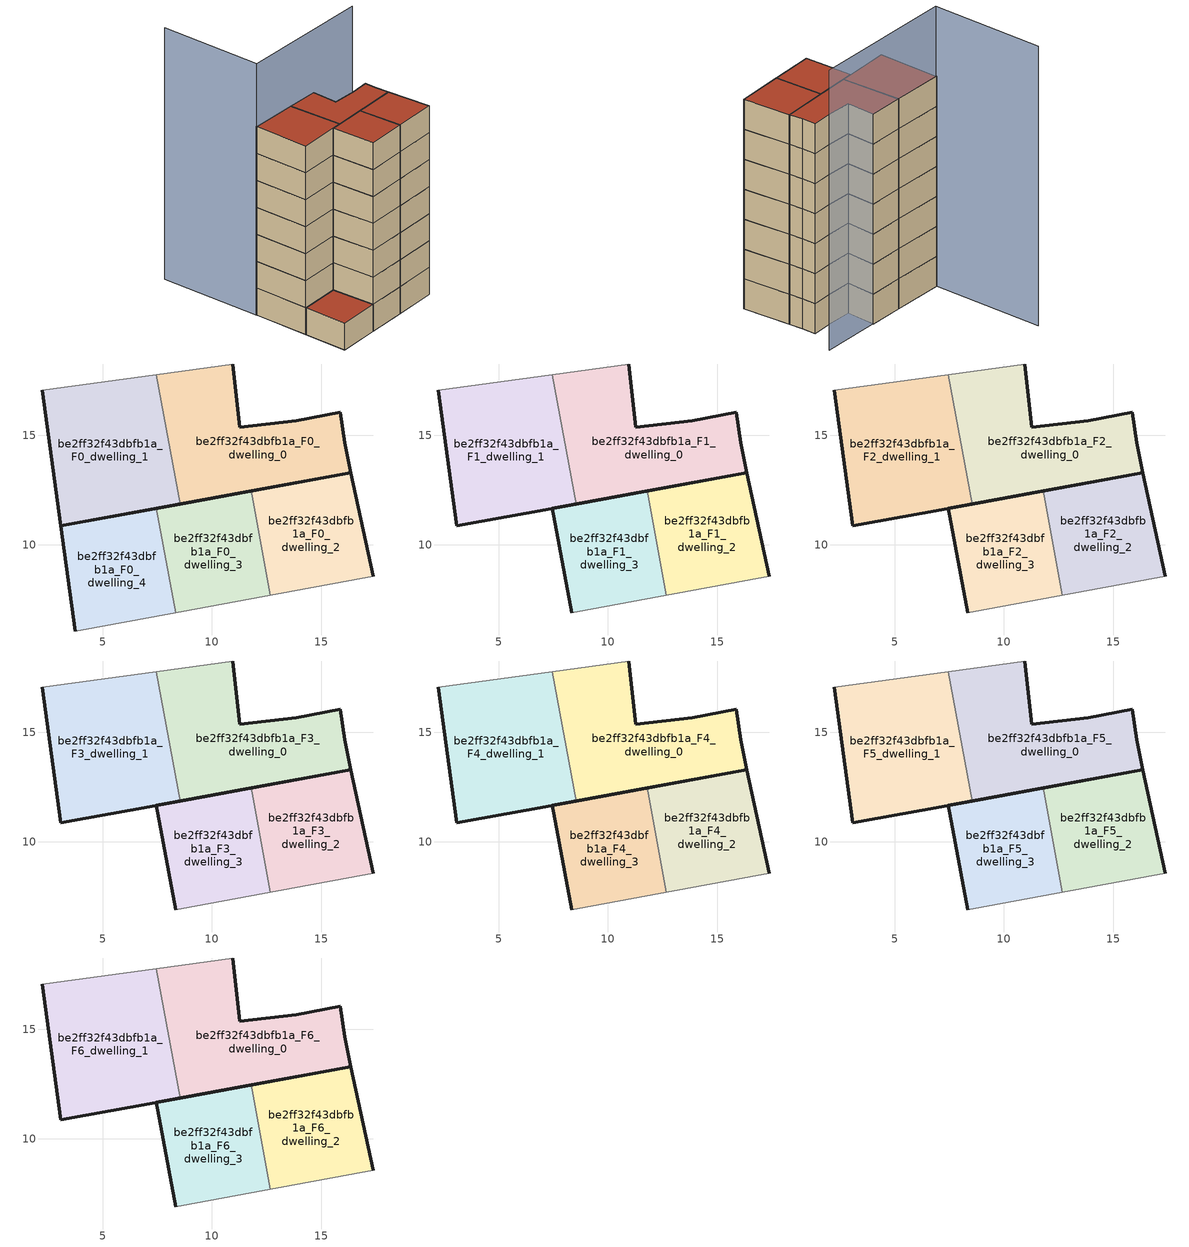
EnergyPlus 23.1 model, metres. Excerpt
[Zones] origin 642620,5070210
be2ff32f43dbfb1a_F0_dwelling_0
 floor ground (EU_floor_Construction): 16.36,13.3 16.07,14.66 15.87,16.06 13.86,15.66 11.26,15.36 10.96,18.27 7.46,17.78 8.54,11.86 z0
 wall outside (EU_wall_Construction): 10.96,18.27 11.26,15.36 13.86,15.66 15.87,16.06 16.07,14.66 16.36,13.3 8.54,11.86 z0:3
 wall to be2ff32f43dbfb1a_F0_dwelling_1 (EU_wall_Construction): 8.54,11.86 7.46,17.78 z0:3
 wall adiabatic (EU_wall_Construction): 7.46,17.78 10.96,18.27 z0:3
be2ff32f43dbfb1a_F0_dwelling_1
 floor ground (EU_floor_Construction): 8.54,11.86 7.46,17.78 2.26,17.07 3.1,10.87 z0
 wall outside (EU_wall_Construction): 8.54,11.86 3.1,10.87 2.26,17.07 z0:3
 wall adiabatic (EU_wall_Construction): 2.26,17.07 7.46,17.78 z0:3
be2ff32f43dbfb1a_F0_dwelling_2
 floor ground (EU_floor_Construction): 17.37,8.56 16.36,13.3 11.8,12.46 12.67,7.7 z0
 wall outside (EU_wall_Construction): 11.8,12.46 16.36,13.3 17.37,8.56 z0:3
 wall adiabatic (EU_wall_Construction): 17.37,8.56 12.67,7.7 z0:3
 wall to be2ff32f43dbfb1a_F0_dwelling_3 (EU_wall_Construction): 12.67,7.7 11.8,12.46 z0:3
be2ff32f43dbfb1a_F0_dwelling_3
 floor ground (EU_floor_Construction): 12.67,7.7 11.8,12.46 7.47,11.67 8.34,6.9 z0
 wall outside (EU_wall_Construction): 7.47,11.67 11.8,12.46 z0:3
 wall adiabatic (EU_wall_Construction): 12.67,7.7 8.34,6.9 z0:3
 wall to be2ff32f43dbfb1a_F0_dwelling_4 (EU_wall_Construction): 8.34,6.9 7.47,11.67 z0:3
be2ff32f43dbfb1a_F0_dwelling_4
 floor ground (EU_floor_Construction): 8.34,6.9 7.47,11.67 3.1,10.87 3.76,6.06 z0
 wall outside (EU_wall_Construction): 3.76,6.06 3.1,10.87 7.47,11.67 z0:3
 wall adiabatic (EU_wall_Construction): 8.34,6.9 3.76,6.06 z0:3
 roof outside (EU_roof_Construction): 7.47,11.67 8.34,6.9 3.76,6.06 3.1,10.87 z3
be2ff32f43dbfb1a_F1_dwelling_0
 floor to be2ff32f43dbfb1a_F0_dwelling_0 (EU_floor_Construction): 16.36,13.3 16.07,14.66 15.87,16.06 13.86,15.66 11.26,15.36 10.96,18.27 7.46,17.78 8.54,11.86 z3
 wall outside (EU_wall_Construction): 10.96,18.27 11.26,15.36 13.86,15.66 15.87,16.06 16.07,14.66 16.36,13.3 8.54,11.86 z3:6
 wall to be2ff32f43dbfb1a_F1_dwelling_1 (EU_wall_Construction): 8.54,11.86 7.46,17.78 z3:6
 wall adiabatic (EU_wall_Construction): 7.46,17.78 10.96,18.27 z3:6
be2ff32f43dbfb1a_F1_dwelling_1
 floor to be2ff32f43dbfb1a_F0_dwelling_1 (EU_floor_Construction): 8.54,11.86 7.46,17.78 2.26,17.07 3.1,10.87 z3
 wall outside (EU_wall_Construction): 8.54,11.86 3.1,10.87 2.26,17.07 z3:6
 wall adiabatic (EU_wall_Construction): 2.26,17.07 7.46,17.78 z3:6
be2ff32f43dbfb1a_F1_dwelling_2
 floor to be2ff32f43dbfb1a_F0_dwelling_2 (EU_floor_Construction): 17.37,8.56 16.36,13.3 11.8,12.46 12.67,7.7 z3
 wall outside (EU_wall_Construction): 11.8,12.46 16.36,13.3 17.37,8.56 z3:6
 wall adiabatic (EU_wall_Construction): 17.37,8.56 12.67,7.7 z3:6
 wall to be2ff32f43dbfb1a_F1_dwelling_3 (EU_wall_Construction): 12.67,7.7 11.8,12.46 z3:6
be2ff32f43dbfb1a_F1_dwelling_3
 floor to be2ff32f43dbfb1a_F0_dwelling_3 (EU_floor_Construction): 12.67,7.7 11.8,12.46 7.47,11.67 8.34,6.9 z3
 wall outside (EU_wall_Construction): 8.34,6.9 7.47,11.67 11.8,12.46 z3:6
 wall adiabatic (EU_wall_Construction): 12.67,7.7 8.34,6.9 z3:6
be2ff32f43dbfb1a_F2_dwelling_0
 floor to be2ff32f43dbfb1a_F1_dwelling_0 (EU_floor_Construction): 16.36,13.3 16.07,14.66 15.87,16.06 13.86,15.66 11.26,15.36 10.96,18.27 7.46,17.78 8.54,11.86 z6
 wall outside (EU_wall_Construction): 10.96,18.27 11.26,15.36 13.86,15.66 15.87,16.06 16.07,14.66 16.36,13.3 8.54,11.86 z6:9
 wall to be2ff32f43dbfb1a_F2_dwelling_1 (EU_wall_Construction): 8.54,11.86 7.46,17.78 z6:9
 wall adiabatic (EU_wall_Construction): 7.46,17.78 10.96,18.27 z6:9
be2ff32f43dbfb1a_F2_dwelling_1
 floor to be2ff32f43dbfb1a_F1_dwelling_1 (EU_floor_Construction): 8.54,11.86 7.46,17.78 2.26,17.07 3.1,10.87 z6
 wall outside (EU_wall_Construction): 8.54,11.86 3.1,10.87 2.26,17.07 z6:9
 wall adiabatic (EU_wall_Construction): 2.26,17.07 7.46,17.78 z6:9
be2ff32f43dbfb1a_F2_dwelling_2
 floor to be2ff32f43dbfb1a_F1_dwelling_2 (EU_floor_Construction): 17.37,8.56 16.36,13.3 11.8,12.46 12.67,7.7 z6
 wall outside (EU_wall_Construction): 11.8,12.46 16.36,13.3 17.37,8.56 z6:9
 wall adiabatic (EU_wall_Construction): 17.37,8.56 12.67,7.7 z6:9
 wall to be2ff32f43dbfb1a_F2_dwelling_3 (EU_wall_Construction): 12.67,7.7 11.8,12.46 z6:9
be2ff32f43dbfb1a_F2_dwelling_3
 floor to be2ff32f43dbfb1a_F1_dwelling_3 (EU_floor_Construction): 12.67,7.7 11.8,12.46 7.47,11.67 8.34,6.9 z6
 wall outside (EU_wall_Construction): 8.34,6.9 7.47,11.67 11.8,12.46 z6:9
 wall adiabatic (EU_wall_Construction): 12.67,7.7 8.34,6.9 z6:9
be2ff32f43dbfb1a_F3_dwelling_0
 floor to be2ff32f43dbfb1a_F2_dwelling_0 (EU_floor_Construction): 16.36,13.3 16.07,14.66 15.87,16.06 13.86,15.66 11.26,15.36 10.96,18.27 7.46,17.78 8.54,11.86 z9
 wall outside (EU_wall_Construction): 10.96,18.27 11.26,15.36 13.86,15.66 15.87,16.06 16.07,14.66 16.36,13.3 8.54,11.86 z9:12
 wall to be2ff32f43dbfb1a_F3_dwelling_1 (EU_wall_Construction): 8.54,11.86 7.46,17.78 z9:12
 wall adiabatic (EU_wall_Construction): 7.46,17.78 10.96,18.27 z9:12
be2ff32f43dbfb1a_F3_dwelling_1
 floor to be2ff32f43dbfb1a_F2_dwelling_1 (EU_floor_Construction): 8.54,11.86 7.46,17.78 2.26,17.07 3.1,10.87 z9
 wall outside (EU_wall_Construction): 8.54,11.86 3.1,10.87 2.26,17.07 z9:12
 wall adiabatic (EU_wall_Construction): 2.26,17.07 7.46,17.78 z9:12
be2ff32f43dbfb1a_F3_dwelling_2
 floor to be2ff32f43dbfb1a_F2_dwelling_2 (EU_floor_Construction): 17.37,8.56 16.36,13.3 11.8,12.46 12.67,7.7 z9
 wall outside (EU_wall_Construction): 11.8,12.46 16.36,13.3 17.37,8.56 z9:12
 wall adiabatic (EU_wall_Construction): 17.37,8.56 12.67,7.7 z9:12
 wall to be2ff32f43dbfb1a_F3_dwelling_3 (EU_wall_Construction): 12.67,7.7 11.8,12.46 z9:12
be2ff32f43dbfb1a_F3_dwelling_3
 floor to be2ff32f43dbfb1a_F2_dwelling_3 (EU_floor_Construction): 12.67,7.7 11.8,12.46 7.47,11.67 8.34,6.9 z9
 wall outside (EU_wall_Construction): 8.34,6.9 7.47,11.67 11.8,12.46 z9:12
 wall adiabatic (EU_wall_Construction): 12.67,7.7 8.34,6.9 z9:12
be2ff32f43dbfb1a_F4_dwelling_0
 floor to be2ff32f43dbfb1a_F3_dwelling_0 (EU_floor_Construction): 16.36,13.3 16.07,14.66 15.87,16.06 13.86,15.66 11.26,15.36 10.96,18.27 7.46,17.78 8.54,11.86 z12
 wall outside (EU_wall_Construction): 10.96,18.27 11.26,15.36 13.86,15.66 15.87,16.06 16.07,14.66 16.36,13.3 8.54,11.86 z12:15
 wall to be2ff32f43dbfb1a_F4_dwelling_1 (EU_wall_Construction): 8.54,11.86 7.46,17.78 z12:15
 wall adiabatic (EU_wall_Construction): 7.46,17.78 10.96,18.27 z12:15
be2ff32f43dbfb1a_F4_dwelling_1
 floor to be2ff32f43dbfb1a_F3_dwelling_1 (EU_floor_Construction): 8.54,11.86 7.46,17.78 2.26,17.07 3.1,10.87 z12
 wall outside (EU_wall_Construction): 8.54,11.86 3.1,10.87 2.26,17.07 z12:15
 wall adiabatic (EU_wall_Construction): 2.26,17.07 7.46,17.78 z12:15
be2ff32f43dbfb1a_F4_dwelling_2
 floor to be2ff32f43dbfb1a_F3_dwelling_2 (EU_floor_Construction): 17.37,8.56 16.36,13.3 11.8,12.46 12.67,7.7 z12
 wall outside (EU_wall_Construction): 11.8,12.46 16.36,13.3 17.37,8.56 z12:15
 wall adiabatic (EU_wall_Construction): 17.37,8.56 12.67,7.7 z12:15
 wall to be2ff32f43dbfb1a_F4_dwelling_3 (EU_wall_Construction): 12.67,7.7 11.8,12.46 z12:15
be2ff32f43dbfb1a_F4_dwelling_3
 floor to be2ff32f43dbfb1a_F3_dwelling_3 (EU_floor_Construction): 12.67,7.7 11.8,12.46 7.47,11.67 8.34,6.9 z12
 wall outside (EU_wall_Construction): 8.34,6.9 7.47,11.67 11.8,12.46 z12:15
 wall adiabatic (EU_wall_Construction): 12.67,7.7 8.34,6.9 z12:15
be2ff32f43dbfb1a_F5_dwelling_0
 floor to be2ff32f43dbfb1a_F4_dwelling_0 (EU_floor_Construction): 16.36,13.3 16.07,14.66 15.87,16.06 13.86,15.66 11.26,15.36 10.96,18.27 7.46,17.78 8.54,11.86 z15
 wall outside (EU_wall_Construction): 10.96,18.27 11.26,15.36 13.86,15.66 15.87,16.06 16.07,14.66 16.36,13.3 8.54,11.86 z15:18
 wall to be2ff32f43dbfb1a_F5_dwelling_1 (EU_wall_Construction): 8.54,11.86 7.46,17.78 z15:18
 wall adiabatic (EU_wall_Construction): 7.46,17.78 10.96,18.27 z15:18
be2ff32f43dbfb1a_F5_dwelling_1
 floor to be2ff32f43dbfb1a_F4_dwelling_1 (EU_floor_Construction): 8.54,11.86 7.46,17.78 2.26,17.07 3.1,10.87 z15
 wall outside (EU_wall_Construction): 8.54,11.86 3.1,10.87 2.26,17.07 z15:18
 wall adiabatic (EU_wall_Construction): 2.26,17.07 7.46,17.78 z15:18
be2ff32f43dbfb1a_F5_dwelling_2
 floor to be2ff32f43dbfb1a_F4_dwelling_2 (EU_floor_Construction): 17.37,8.56 16.36,13.3 11.8,12.46 12.67,7.7 z15
 wall outside (EU_wall_Construction): 11.8,12.46 16.36,13.3 17.37,8.56 z15:18
 wall adiabatic (EU_wall_Construction): 17.37,8.56 12.67,7.7 z15:18
 wall to be2ff32f43dbfb1a_F5_dwelling_3 (EU_wall_Construction): 12.67,7.7 11.8,12.46 z15:18
be2ff32f43dbfb1a_F5_dwelling_3
 floor to be2ff32f43dbfb1a_F4_dwelling_3 (EU_floor_Construction): 12.67,7.7 11.8,12.46 7.47,11.67 8.34,6.9 z15
 wall outside (EU_wall_Construction): 8.34,6.9 7.47,11.67 11.8,12.46 z15:18
 wall adiabatic (EU_wall_Construction): 12.67,7.7 8.34,6.9 z15:18
be2ff32f43dbfb1a_F6_dwelling_0
 floor to be2ff32f43dbfb1a_F5_dwelling_0 (EU_floor_Construction): 16.36,13.3 16.07,14.66 15.87,16.06 13.86,15.66 11.26,15.36 10.96,18.27 7.46,17.78 8.54,11.86 z18
 wall outside (EU_wall_Construction): 10.96,18.27 11.26,15.36 13.86,15.66 15.87,16.06 16.07,14.66 16.36,13.3 8.54,11.86 z18:21
 wall to be2ff32f43dbfb1a_F6_dwelling_1 (EU_wall_Construction): 8.54,11.86 7.46,17.78 z18:21
 wall adiabatic (EU_wall_Construction): 7.46,17.78 10.96,18.27 z18:21
 roof outside (EU_roof_Construction): 15.87,16.06 16.07,14.66 16.36,13.3 8.54,11.86 7.46,17.78 10.96,18.27 11.26,15.36 13.86,15.66 z21
be2ff32f43dbfb1a_F6_dwelling_1
 floor to be2ff32f43dbfb1a_F5_dwelling_1 (EU_floor_Construction): 8.54,11.86 7.46,17.78 2.26,17.07 3.1,10.87 z18
 wall outside (EU_wall_Construction): 8.54,11.86 3.1,10.87 2.26,17.07 z18:21
 wall adiabatic (EU_wall_Construction): 2.26,17.07 7.46,17.78 z18:21
 roof outside (EU_roof_Construction): 7.46,17.78 8.54,11.86 3.1,10.87 2.26,17.07 z21
be2ff32f43dbfb1a_F6_dwelling_2
 floor to be2ff32f43dbfb1a_F5_dwelling_2 (EU_floor_Construction): 17.37,8.56 16.36,13.3 11.8,12.46 12.67,7.7 z18
 wall outside (EU_wall_Construction): 11.8,12.46 16.36,13.3 17.37,8.56 z18:21
 wall adiabatic (EU_wall_Construction): 17.37,8.56 12.67,7.7 z18:21
 wall to be2ff32f43dbfb1a_F6_dwelling_3 (EU_wall_Construction): 12.67,7.7 11.8,12.46 z18:21
 roof outside (EU_roof_Construction): 16.36,13.3 17.37,8.56 12.67,7.7 11.8,12.46 z21
be2ff32f43dbfb1a_F6_dwelling_3
 floor to be2ff32f43dbfb1a_F5_dwelling_3 (EU_floor_Construction): 12.67,7.7 11.8,12.46 7.47,11.67 8.34,6.9 z18
 wall outside (EU_wall_Construction): 8.34,6.9 7.47,11.67 11.8,12.46 z18:21
 wall adiabatic (EU_wall_Construction): 12.67,7.7 8.34,6.9 z18:21
 roof outside (EU_roof_Construction): 11.8,12.46 12.67,7.7 8.34,6.9 7.47,11.67 z21
shading: 16.94,19.06 2.27,16.98 / 2.27,16.98 0.66,28.36 z0:28
[Building]
EU S2 Campaign: North Axis=0; Terrain=City; Solar Distribution=FullExterior
[Site:Location]
Lyon-Bron: Latitude=45.75; Longitude=5; Time Zone=1; Elevation=198
[SizingPeriod:WeatherFileDays]
AnnualSizingPeriod: Begin Month=1; Begin Day of Month=1; End Month=12; End Day of Month=31; Day of Week for Start Day=Monday; Use Weather File Daylight Saving Period=No; Use Weather File Rain and Snow Indicators=No
[MATERIAL]
EU_InternalMass_Material: Roughness=MediumRough; Thickness=0.1; Conductivity=1; Density=1800; Specific Heat=900; Thermal Absorptance=0.9; Solar Absorptance=0.7; Visible Absorptance=0.7
[MATERIAL:NOMASS] Roughness=MediumRough; Thermal Absorptance=0.9; Solar Absorptance=0.7; Visible Absorptance=0.7
Name | Thermal Resistance
EU_wall_NoMass | 0.776494
EU_roof_NoMass | 0.486893
EU_floor_NoMass | 0.421597
[CONSTRUCTION]
EU_wall_Construction: EU_wall_NoMass
EU_roof_Construction: EU_roof_NoMass
EU_floor_Construction: EU_floor_NoMass
EU_InternalMass_Construction: EU_InternalMass_Material
[ZONE] Type=1; Multiplier=1; Ceiling Height=autocalculate; Floor Area=autocalculate; Part of Total Floor Area=Yes
Name | Volume
be2ff32f43dbfb1a_F0_dwelling_0; be2ff32f43dbfb1a_F1_dwelling_0; be2ff32f43dbfb1a_F2_dwelling_0; be2ff32f43dbfb1a_F3_dwelling_0; be2ff32f43dbfb1a_F4_dwelling_0; be2ff32f43dbfb1a_F5_dwelling_0; be2ff32f43dbfb1a_F6_dwelling_0 | 99.2498
be2ff32f43dbfb1a_F0_dwelling_1; be2ff32f43dbfb1a_F1_dwelling_1; be2ff32f43dbfb1a_F2_dwelling_1; be2ff32f43dbfb1a_F3_dwelling_1; be2ff32f43dbfb1a_F4_dwelling_1; be2ff32f43dbfb1a_F5_dwelling_1; be2ff32f43dbfb1a_F6_dwelling_1 | 99.2234
be2ff32f43dbfb1a_F0_dwelling_2; be2ff32f43dbfb1a_F1_dwelling_2; be2ff32f43dbfb1a_F2_dwelling_2; be2ff32f43dbfb1a_F3_dwelling_2; be2ff32f43dbfb1a_F4_dwelling_2; be2ff32f43dbfb1a_F5_dwelling_2; be2ff32f43dbfb1a_F6_dwelling_2 | 68.3855
be2ff32f43dbfb1a_F0_dwelling_3; be2ff32f43dbfb1a_F1_dwelling_3; be2ff32f43dbfb1a_F2_dwelling_3; be2ff32f43dbfb1a_F3_dwelling_3; be2ff32f43dbfb1a_F4_dwelling_3; be2ff32f43dbfb1a_F5_dwelling_3; be2ff32f43dbfb1a_F6_dwelling_3 | 63.9448
be2ff32f43dbfb1a_F0_dwelling_4 | 66.167
[INTERNALMASS] Construction=EU_InternalMass_Construction
Name | Zone or ZoneList | Surface Area
be2ff32f43dbfb1a_F0_dwelling_0_EU_InternalMass | be2ff32f43dbfb1a_F0_dwelling_0 | 33.0829
be2ff32f43dbfb1a_F0_dwelling_1_EU_InternalMass | be2ff32f43dbfb1a_F0_dwelling_1 | 33.0744
be2ff32f43dbfb1a_F0_dwelling_2_EU_InternalMass | be2ff32f43dbfb1a_F0_dwelling_2 | 22.7948
be2ff32f43dbfb1a_F0_dwelling_3_EU_InternalMass | be2ff32f43dbfb1a_F0_dwelling_3 | 21.3149
be2ff32f43dbfb1a_F0_dwelling_4_EU_InternalMass | be2ff32f43dbfb1a_F0_dwelling_4 | 22.0551
be2ff32f43dbfb1a_F1_dwelling_0_EU_InternalMass | be2ff32f43dbfb1a_F1_dwelling_0 | 33.0829
be2ff32f43dbfb1a_F1_dwelling_1_EU_InternalMass | be2ff32f43dbfb1a_F1_dwelling_1 | 33.0744
be2ff32f43dbfb1a_F1_dwelling_2_EU_InternalMass | be2ff32f43dbfb1a_F1_dwelling_2 | 33.0818
be2ff32f43dbfb1a_F1_dwelling_3_EU_InternalMass | be2ff32f43dbfb1a_F1_dwelling_3 | 33.0841
be2ff32f43dbfb1a_F2_dwelling_0_EU_InternalMass | be2ff32f43dbfb1a_F2_dwelling_0 | 33.0829
be2ff32f43dbfb1a_F2_dwelling_1_EU_InternalMass | be2ff32f43dbfb1a_F2_dwelling_1 | 33.0744
be2ff32f43dbfb1a_F2_dwelling_2_EU_InternalMass | be2ff32f43dbfb1a_F2_dwelling_2 | 33.0818
be2ff32f43dbfb1a_F2_dwelling_3_EU_InternalMass | be2ff32f43dbfb1a_F2_dwelling_3 | 33.0841
be2ff32f43dbfb1a_F3_dwelling_0_EU_InternalMass | be2ff32f43dbfb1a_F3_dwelling_0 | 33.0829
be2ff32f43dbfb1a_F3_dwelling_1_EU_InternalMass | be2ff32f43dbfb1a_F3_dwelling_1 | 33.0744
be2ff32f43dbfb1a_F3_dwelling_2_EU_InternalMass | be2ff32f43dbfb1a_F3_dwelling_2 | 33.0818
be2ff32f43dbfb1a_F3_dwelling_3_EU_InternalMass | be2ff32f43dbfb1a_F3_dwelling_3 | 33.0841
be2ff32f43dbfb1a_F4_dwelling_0_EU_InternalMass | be2ff32f43dbfb1a_F4_dwelling_0 | 33.0829
be2ff32f43dbfb1a_F4_dwelling_1_EU_InternalMass | be2ff32f43dbfb1a_F4_dwelling_1 | 33.0744
be2ff32f43dbfb1a_F4_dwelling_2_EU_InternalMass | be2ff32f43dbfb1a_F4_dwelling_2 | 33.0818
be2ff32f43dbfb1a_F4_dwelling_3_EU_InternalMass | be2ff32f43dbfb1a_F4_dwelling_3 | 33.0841
be2ff32f43dbfb1a_F5_dwelling_0_EU_InternalMass | be2ff32f43dbfb1a_F5_dwelling_0 | 33.0829
be2ff32f43dbfb1a_F5_dwelling_1_EU_InternalMass | be2ff32f43dbfb1a_F5_dwelling_1 | 33.0744
be2ff32f43dbfb1a_F5_dwelling_2_EU_InternalMass | be2ff32f43dbfb1a_F5_dwelling_2 | 33.0818
be2ff32f43dbfb1a_F5_dwelling_3_EU_InternalMass | be2ff32f43dbfb1a_F5_dwelling_3 | 33.0841
be2ff32f43dbfb1a_F6_dwelling_0_EU_InternalMass | be2ff32f43dbfb1a_F6_dwelling_0 | 33.0829
be2ff32f43dbfb1a_F6_dwelling_1_EU_InternalMass | be2ff32f43dbfb1a_F6_dwelling_1 | 33.0744
be2ff32f43dbfb1a_F6_dwelling_2_EU_InternalMass | be2ff32f43dbfb1a_F6_dwelling_2 | 33.0818
be2ff32f43dbfb1a_F6_dwelling_3_EU_InternalMass | be2ff32f43dbfb1a_F6_dwelling_3 | 33.0841
[OTHEREQUIPMENT] Fuel Type=Electricity; Design Level Calculation Method=Watts/Area; Power per Zone Floor Area=1; Fraction Latent=0; Fraction Radiant=0; Fraction Lost=0; Carbon Dioxide Generation Rate=0; EndUse Subcategory=EU_Step8_InternalGains
Name | Zone or ZoneList or Space or SpaceList | Schedule
EU_Step8_InternalGain_be2ff32f43dbfb1a_F0_dwelling_0_f000 | be2ff32f43dbfb1a_F0_dwelling_0 | EU_Step8_GainSchedule_be2ff32f43dbfb1a_F0_dwelling_0_f000
EU_Step8_InternalGain_be2ff32f43dbfb1a_F0_dwelling_1_f000 | be2ff32f43dbfb1a_F0_dwelling_1 | EU_Step8_GainSchedule_be2ff32f43dbfb1a_F0_dwelling_1_f000
EU_Step8_InternalGain_be2ff32f43dbfb1a_F0_dwelling_2_f000 | be2ff32f43dbfb1a_F0_dwelling_2 | EU_Step8_GainSchedule_be2ff32f43dbfb1a_F0_dwelling_2_f000
EU_Step8_InternalGain_be2ff32f43dbfb1a_F0_dwelling_3_f000 | be2ff32f43dbfb1a_F0_dwelling_3 | EU_Step8_GainSchedule_be2ff32f43dbfb1a_F0_dwelling_3_f000
EU_Step8_InternalGain_be2ff32f43dbfb1a_F0_dwelling_4_f000 | be2ff32f43dbfb1a_F0_dwelling_4 | EU_Step8_GainSchedule_be2ff32f43dbfb1a_F0_dwelling_4_f000
EU_Step8_InternalGain_be2ff32f43dbfb1a_F1_dwelling_0_f000 | be2ff32f43dbfb1a_F1_dwelling_0 | EU_Step8_GainSchedule_be2ff32f43dbfb1a_F1_dwelling_0_f000
EU_Step8_InternalGain_be2ff32f43dbfb1a_F1_dwelling_1_f000 | be2ff32f43dbfb1a_F1_dwelling_1 | EU_Step8_GainSchedule_be2ff32f43dbfb1a_F1_dwelling_1_f000
EU_Step8_InternalGain_be2ff32f43dbfb1a_F1_dwelling_2_f000 | be2ff32f43dbfb1a_F1_dwelling_2 | EU_Step8_GainSchedule_be2ff32f43dbfb1a_F1_dwelling_2_f000
EU_Step8_InternalGain_be2ff32f43dbfb1a_F1_dwelling_3_f000 | be2ff32f43dbfb1a_F1_dwelling_3 | EU_Step8_GainSchedule_be2ff32f43dbfb1a_F1_dwelling_3_f000
EU_Step8_InternalGain_be2ff32f43dbfb1a_F2_dwelling_0_f000 | be2ff32f43dbfb1a_F2_dwelling_0 | EU_Step8_GainSchedule_be2ff32f43dbfb1a_F2_dwelling_0_f000
EU_Step8_InternalGain_be2ff32f43dbfb1a_F2_dwelling_1_f000 | be2ff32f43dbfb1a_F2_dwelling_1 | EU_Step8_GainSchedule_be2ff32f43dbfb1a_F2_dwelling_1_f000
EU_Step8_InternalGain_be2ff32f43dbfb1a_F2_dwelling_2_f000 | be2ff32f43dbfb1a_F2_dwelling_2 | EU_Step8_GainSchedule_be2ff32f43dbfb1a_F2_dwelling_2_f000
EU_Step8_InternalGain_be2ff32f43dbfb1a_F2_dwelling_3_f000 | be2ff32f43dbfb1a_F2_dwelling_3 | EU_Step8_GainSchedule_be2ff32f43dbfb1a_F2_dwelling_3_f000
EU_Step8_InternalGain_be2ff32f43dbfb1a_F3_dwelling_0_f000 | be2ff32f43dbfb1a_F3_dwelling_0 | EU_Step8_GainSchedule_be2ff32f43dbfb1a_F3_dwelling_0_f000
EU_Step8_InternalGain_be2ff32f43dbfb1a_F3_dwelling_1_f000 | be2ff32f43dbfb1a_F3_dwelling_1 | EU_Step8_GainSchedule_be2ff32f43dbfb1a_F3_dwelling_1_f000
EU_Step8_InternalGain_be2ff32f43dbfb1a_F3_dwelling_2_f000 | be2ff32f43dbfb1a_F3_dwelling_2 | EU_Step8_GainSchedule_be2ff32f43dbfb1a_F3_dwelling_2_f000
EU_Step8_InternalGain_be2ff32f43dbfb1a_F3_dwelling_3_f000 | be2ff32f43dbfb1a_F3_dwelling_3 | EU_Step8_GainSchedule_be2ff32f43dbfb1a_F3_dwelling_3_f000
EU_Step8_InternalGain_be2ff32f43dbfb1a_F4_dwelling_0_f000 | be2ff32f43dbfb1a_F4_dwelling_0 | EU_Step8_GainSchedule_be2ff32f43dbfb1a_F4_dwelling_0_f000
EU_Step8_InternalGain_be2ff32f43dbfb1a_F4_dwelling_1_f000 | be2ff32f43dbfb1a_F4_dwelling_1 | EU_Step8_GainSchedule_be2ff32f43dbfb1a_F4_dwelling_1_f000
EU_Step8_InternalGain_be2ff32f43dbfb1a_F4_dwelling_2_f000 | be2ff32f43dbfb1a_F4_dwelling_2 | EU_Step8_GainSchedule_be2ff32f43dbfb1a_F4_dwelling_2_f000
EU_Step8_InternalGain_be2ff32f43dbfb1a_F4_dwelling_3_f000 | be2ff32f43dbfb1a_F4_dwelling_3 | EU_Step8_GainSchedule_be2ff32f43dbfb1a_F4_dwelling_3_f000
EU_Step8_InternalGain_be2ff32f43dbfb1a_F5_dwelling_0_f000 | be2ff32f43dbfb1a_F5_dwelling_0 | EU_Step8_GainSchedule_be2ff32f43dbfb1a_F5_dwelling_0_f000
EU_Step8_InternalGain_be2ff32f43dbfb1a_F5_dwelling_1_f000 | be2ff32f43dbfb1a_F5_dwelling_1 | EU_Step8_GainSchedule_be2ff32f43dbfb1a_F5_dwelling_1_f000
EU_Step8_InternalGain_be2ff32f43dbfb1a_F5_dwelling_2_f000 | be2ff32f43dbfb1a_F5_dwelling_2 | EU_Step8_GainSchedule_be2ff32f43dbfb1a_F5_dwelling_2_f000
EU_Step8_InternalGain_be2ff32f43dbfb1a_F5_dwelling_3_f000 | be2ff32f43dbfb1a_F5_dwelling_3 | EU_Step8_GainSchedule_be2ff32f43dbfb1a_F5_dwelling_3_f000
EU_Step8_InternalGain_be2ff32f43dbfb1a_F6_dwelling_0_f000 | be2ff32f43dbfb1a_F6_dwelling_0 | EU_Step8_GainSchedule_be2ff32f43dbfb1a_F6_dwelling_0_f000
EU_Step8_InternalGain_be2ff32f43dbfb1a_F6_dwelling_1_f000 | be2ff32f43dbfb1a_F6_dwelling_1 | EU_Step8_GainSchedule_be2ff32f43dbfb1a_F6_dwelling_1_f000
EU_Step8_InternalGain_be2ff32f43dbfb1a_F6_dwelling_2_f000 | be2ff32f43dbfb1a_F6_dwelling_2 | EU_Step8_GainSchedule_be2ff32f43dbfb1a_F6_dwelling_2_f000
EU_Step8_InternalGain_be2ff32f43dbfb1a_F6_dwelling_3_f000 | be2ff32f43dbfb1a_F6_dwelling_3 | EU_Step8_GainSchedule_be2ff32f43dbfb1a_F6_dwelling_3_f000
[ZONEVENTILATION:DESIGNFLOWRATE] Schedule=EU_AlwaysOn; Design Flow Rate Calculation Method=AirChanges/Hour; Air Changes per Hour=0.693814; Ventilation Type=Natural; Fan Pressure Rise=0; Fan Total Efficiency=1; Constant Term Coefficient=1; Temperature Term Coefficient=0; Velocity Term Coefficient=0; Velocity Squared Term Coefficient=0; Minimum Indoor Temperature=-100; Maximum Indoor Temperature=100; Delta Temperature=-100; Minimum Outdoor Temperature=-100; Maximum Outdoor Temperature=100; Maximum Wind Speed=40
Name | Zone or ZoneList or Space or SpaceList
EU_ConstantAir_be2ff32f43dbfb1a_F0_dwelling_0 | be2ff32f43dbfb1a_F0_dwelling_0
EU_ConstantAir_be2ff32f43dbfb1a_F0_dwelling_1 | be2ff32f43dbfb1a_F0_dwelling_1
EU_ConstantAir_be2ff32f43dbfb1a_F0_dwelling_2 | be2ff32f43dbfb1a_F0_dwelling_2
EU_ConstantAir_be2ff32f43dbfb1a_F0_dwelling_3 | be2ff32f43dbfb1a_F0_dwelling_3
EU_ConstantAir_be2ff32f43dbfb1a_F0_dwelling_4 | be2ff32f43dbfb1a_F0_dwelling_4
EU_ConstantAir_be2ff32f43dbfb1a_F1_dwelling_0 | be2ff32f43dbfb1a_F1_dwelling_0
EU_ConstantAir_be2ff32f43dbfb1a_F1_dwelling_1 | be2ff32f43dbfb1a_F1_dwelling_1
EU_ConstantAir_be2ff32f43dbfb1a_F1_dwelling_2 | be2ff32f43dbfb1a_F1_dwelling_2
EU_ConstantAir_be2ff32f43dbfb1a_F1_dwelling_3 | be2ff32f43dbfb1a_F1_dwelling_3
EU_ConstantAir_be2ff32f43dbfb1a_F2_dwelling_0 | be2ff32f43dbfb1a_F2_dwelling_0
EU_ConstantAir_be2ff32f43dbfb1a_F2_dwelling_1 | be2ff32f43dbfb1a_F2_dwelling_1
EU_ConstantAir_be2ff32f43dbfb1a_F2_dwelling_2 | be2ff32f43dbfb1a_F2_dwelling_2
EU_ConstantAir_be2ff32f43dbfb1a_F2_dwelling_3 | be2ff32f43dbfb1a_F2_dwelling_3
EU_ConstantAir_be2ff32f43dbfb1a_F3_dwelling_0 | be2ff32f43dbfb1a_F3_dwelling_0
EU_ConstantAir_be2ff32f43dbfb1a_F3_dwelling_1 | be2ff32f43dbfb1a_F3_dwelling_1
EU_ConstantAir_be2ff32f43dbfb1a_F3_dwelling_2 | be2ff32f43dbfb1a_F3_dwelling_2
EU_ConstantAir_be2ff32f43dbfb1a_F3_dwelling_3 | be2ff32f43dbfb1a_F3_dwelling_3
EU_ConstantAir_be2ff32f43dbfb1a_F4_dwelling_0 | be2ff32f43dbfb1a_F4_dwelling_0
EU_ConstantAir_be2ff32f43dbfb1a_F4_dwelling_1 | be2ff32f43dbfb1a_F4_dwelling_1
EU_ConstantAir_be2ff32f43dbfb1a_F4_dwelling_2 | be2ff32f43dbfb1a_F4_dwelling_2
EU_ConstantAir_be2ff32f43dbfb1a_F4_dwelling_3 | be2ff32f43dbfb1a_F4_dwelling_3
EU_ConstantAir_be2ff32f43dbfb1a_F5_dwelling_0 | be2ff32f43dbfb1a_F5_dwelling_0
EU_ConstantAir_be2ff32f43dbfb1a_F5_dwelling_1 | be2ff32f43dbfb1a_F5_dwelling_1
EU_ConstantAir_be2ff32f43dbfb1a_F5_dwelling_2 | be2ff32f43dbfb1a_F5_dwelling_2
EU_ConstantAir_be2ff32f43dbfb1a_F5_dwelling_3 | be2ff32f43dbfb1a_F5_dwelling_3
EU_ConstantAir_be2ff32f43dbfb1a_F6_dwelling_0 | be2ff32f43dbfb1a_F6_dwelling_0
EU_ConstantAir_be2ff32f43dbfb1a_F6_dwelling_1 | be2ff32f43dbfb1a_F6_dwelling_1
EU_ConstantAir_be2ff32f43dbfb1a_F6_dwelling_2 | be2ff32f43dbfb1a_F6_dwelling_2
EU_ConstantAir_be2ff32f43dbfb1a_F6_dwelling_3 | be2ff32f43dbfb1a_F6_dwelling_3
[HVACTEMPLATE:THERMOSTAT] Constant Heating Setpoint=20; Constant Cooling Setpoint=50
EU_HeatOnly_be2ff32f43dbfb1a_F0_dwelling_0; EU_HeatOnly_be2ff32f43dbfb1a_F0_dwelling_1; EU_HeatOnly_be2ff32f43dbfb1a_F0_dwelling_2; EU_HeatOnly_be2ff32f43dbfb1a_F0_dwelling_3; EU_HeatOnly_be2ff32f43dbfb1a_F0_dwelling_4; EU_HeatOnly_be2ff32f43dbfb1a_F1_dwelling_0; EU_HeatOnly_be2ff32f43dbfb1a_F1_dwelling_1; EU_HeatOnly_be2ff32f43dbfb1a_F1_dwelling_2; EU_HeatOnly_be2ff32f43dbfb1a_F1_dwelling_3; EU_HeatOnly_be2ff32f43dbfb1a_F2_dwelling_0; EU_HeatOnly_be2ff32f43dbfb1a_F2_dwelling_1; EU_HeatOnly_be2ff32f43dbfb1a_F2_dwelling_2; EU_HeatOnly_be2ff32f43dbfb1a_F2_dwelling_3; EU_HeatOnly_be2ff32f43dbfb1a_F3_dwelling_0; EU_HeatOnly_be2ff32f43dbfb1a_F3_dwelling_1; EU_HeatOnly_be2ff32f43dbfb1a_F3_dwelling_2; EU_HeatOnly_be2ff32f43dbfb1a_F3_dwelling_3; EU_HeatOnly_be2ff32f43dbfb1a_F4_dwelling_0; EU_HeatOnly_be2ff32f43dbfb1a_F4_dwelling_1; EU_HeatOnly_be2ff32f43dbfb1a_F4_dwelling_2; EU_HeatOnly_be2ff32f43dbfb1a_F4_dwelling_3; EU_HeatOnly_be2ff32f43dbfb1a_F5_dwelling_0; EU_HeatOnly_be2ff32f43dbfb1a_F5_dwelling_1; EU_HeatOnly_be2ff32f43dbfb1a_F5_dwelling_2; EU_HeatOnly_be2ff32f43dbfb1a_F5_dwelling_3; EU_HeatOnly_be2ff32f43dbfb1a_F6_dwelling_0; EU_HeatOnly_be2ff32f43dbfb1a_F6_dwelling_1; EU_HeatOnly_be2ff32f43dbfb1a_F6_dwelling_2; EU_HeatOnly_be2ff32f43dbfb1a_F6_dwelling_3
[HVACTEMPLATE:ZONE:IDEALLOADSAIRSYSTEM] System Availability Schedule=EU_AlwaysOn; Maximum Heating Supply Air Temperature=50; Minimum Cooling Supply Air Temperature=13; Maximum Heating Supply Air Humidity Ratio=0.0156; Minimum Cooling Supply Air Humidity Ratio=0.0077; Heating Limit=NoLimit; Cooling Limit=NoLimit; Heating Availability Schedule=EU_AlwaysOn; Cooling Availability Schedule=EU_CoolingOff; Dehumidification Control Type=ConstantSensibleHeatRatio; Cooling Sensible Heat Ratio=0.7; Dehumidification Setpoint=60; Humidification Control Type=None; Humidification Setpoint=30; Outdoor Air Method=None; Outdoor Air Flow Rate per Person=0.00944; Outdoor Air Flow Rate per Zone Floor Area=0; Outdoor Air Flow Rate per Zone=0; Demand Controlled Ventilation Type=None; Outdoor Air Economizer Type=NoEconomizer; Heat Recovery Type=None; Sensible Heat Recovery Effectiveness=0.7; Latent Heat Recovery Effectiveness=0.65
Name | Template Thermostat
be2ff32f43dbfb1a_F0_dwelling_0 | EU_HeatOnly_be2ff32f43dbfb1a_F0_dwelling_0
be2ff32f43dbfb1a_F0_dwelling_1 | EU_HeatOnly_be2ff32f43dbfb1a_F0_dwelling_1
be2ff32f43dbfb1a_F0_dwelling_2 | EU_HeatOnly_be2ff32f43dbfb1a_F0_dwelling_2
be2ff32f43dbfb1a_F0_dwelling_3 | EU_HeatOnly_be2ff32f43dbfb1a_F0_dwelling_3
be2ff32f43dbfb1a_F0_dwelling_4 | EU_HeatOnly_be2ff32f43dbfb1a_F0_dwelling_4
be2ff32f43dbfb1a_F1_dwelling_0 | EU_HeatOnly_be2ff32f43dbfb1a_F1_dwelling_0
be2ff32f43dbfb1a_F1_dwelling_1 | EU_HeatOnly_be2ff32f43dbfb1a_F1_dwelling_1
be2ff32f43dbfb1a_F1_dwelling_2 | EU_HeatOnly_be2ff32f43dbfb1a_F1_dwelling_2
be2ff32f43dbfb1a_F1_dwelling_3 | EU_HeatOnly_be2ff32f43dbfb1a_F1_dwelling_3
be2ff32f43dbfb1a_F2_dwelling_0 | EU_HeatOnly_be2ff32f43dbfb1a_F2_dwelling_0
be2ff32f43dbfb1a_F2_dwelling_1 | EU_HeatOnly_be2ff32f43dbfb1a_F2_dwelling_1
be2ff32f43dbfb1a_F2_dwelling_2 | EU_HeatOnly_be2ff32f43dbfb1a_F2_dwelling_2
be2ff32f43dbfb1a_F2_dwelling_3 | EU_HeatOnly_be2ff32f43dbfb1a_F2_dwelling_3
be2ff32f43dbfb1a_F3_dwelling_0 | EU_HeatOnly_be2ff32f43dbfb1a_F3_dwelling_0
be2ff32f43dbfb1a_F3_dwelling_1 | EU_HeatOnly_be2ff32f43dbfb1a_F3_dwelling_1
be2ff32f43dbfb1a_F3_dwelling_2 | EU_HeatOnly_be2ff32f43dbfb1a_F3_dwelling_2
be2ff32f43dbfb1a_F3_dwelling_3 | EU_HeatOnly_be2ff32f43dbfb1a_F3_dwelling_3
be2ff32f43dbfb1a_F4_dwelling_0 | EU_HeatOnly_be2ff32f43dbfb1a_F4_dwelling_0
be2ff32f43dbfb1a_F4_dwelling_1 | EU_HeatOnly_be2ff32f43dbfb1a_F4_dwelling_1
be2ff32f43dbfb1a_F4_dwelling_2 | EU_HeatOnly_be2ff32f43dbfb1a_F4_dwelling_2
be2ff32f43dbfb1a_F4_dwelling_3 | EU_HeatOnly_be2ff32f43dbfb1a_F4_dwelling_3
be2ff32f43dbfb1a_F5_dwelling_0 | EU_HeatOnly_be2ff32f43dbfb1a_F5_dwelling_0
be2ff32f43dbfb1a_F5_dwelling_1 | EU_HeatOnly_be2ff32f43dbfb1a_F5_dwelling_1
be2ff32f43dbfb1a_F5_dwelling_2 | EU_HeatOnly_be2ff32f43dbfb1a_F5_dwelling_2
be2ff32f43dbfb1a_F5_dwelling_3 | EU_HeatOnly_be2ff32f43dbfb1a_F5_dwelling_3
be2ff32f43dbfb1a_F6_dwelling_0 | EU_HeatOnly_be2ff32f43dbfb1a_F6_dwelling_0
be2ff32f43dbfb1a_F6_dwelling_1 | EU_HeatOnly_be2ff32f43dbfb1a_F6_dwelling_1
be2ff32f43dbfb1a_F6_dwelling_2 | EU_HeatOnly_be2ff32f43dbfb1a_F6_dwelling_2
be2ff32f43dbfb1a_F6_dwelling_3 | EU_HeatOnly_be2ff32f43dbfb1a_F6_dwelling_3
[SIZING:ZONE] Zone Cooling Design Supply Air Temperature Input Method=SupplyAirTemperature; Zone Cooling Design Supply Air Temperature=13; Zone Heating Design Supply Air Temperature Input Method=SupplyAirTemperature; Zone Heating Design Supply Air Temperature=50; Zone Cooling Design Supply Air Humidity Ratio=0.008; Zone Heating Design Supply Air Humidity Ratio=0.008; Cooling Design Air Flow Method=DesignDay; Cooling Design Air Flow Rate=0; Cooling Minimum Air Flow per Zone Floor Area=0.000762; Cooling Minimum Air Flow=0; Cooling Minimum Air Flow Fraction=0.2; Heating Design Air Flow Method=DesignDay; Heating Design Air Flow Rate=0; Heating Maximum Air Flow per Zone Floor Area=0.002032; Heating Maximum Air Flow=0.141576; Heating Maximum Air Flow Fraction=0.3; Account for Dedicated Outdoor Air System=No; Dedicated Outdoor Air System Control Strategy=NeutralSupplyAir; Dedicated Outdoor Air Low Setpoint Temperature for Design=autosize; Dedicated Outdoor Air High Setpoint Temperature for Design=autosize; Zone Load Sizing Method=Sensible Load Only No Latent Load; Zone Latent Cooling Design Supply Air Humidity Ratio Input Method=HumidityRatioDifference; Zone Cooling Design Supply Air Humidity Ratio Difference=0.005; Zone Latent Heating Design Supply Air Humidity Ratio Input Method=HumidityRatioDifference; Zone Humidification Design Supply Air Humidity Ratio Difference=0.005
be2ff32f43dbfb1a_F0_dwelling_0; be2ff32f43dbfb1a_F0_dwelling_1; be2ff32f43dbfb1a_F0_dwelling_2; be2ff32f43dbfb1a_F0_dwelling_3; be2ff32f43dbfb1a_F0_dwelling_4; be2ff32f43dbfb1a_F1_dwelling_0; be2ff32f43dbfb1a_F1_dwelling_1; be2ff32f43dbfb1a_F1_dwelling_2; be2ff32f43dbfb1a_F1_dwelling_3; be2ff32f43dbfb1a_F2_dwelling_0; be2ff32f43dbfb1a_F2_dwelling_1; be2ff32f43dbfb1a_F2_dwelling_2; be2ff32f43dbfb1a_F2_dwelling_3; be2ff32f43dbfb1a_F3_dwelling_0; be2ff32f43dbfb1a_F3_dwelling_1; be2ff32f43dbfb1a_F3_dwelling_2; be2ff32f43dbfb1a_F3_dwelling_3; be2ff32f43dbfb1a_F4_dwelling_0; be2ff32f43dbfb1a_F4_dwelling_1; be2ff32f43dbfb1a_F4_dwelling_2; be2ff32f43dbfb1a_F4_dwelling_3; be2ff32f43dbfb1a_F5_dwelling_0; be2ff32f43dbfb1a_F5_dwelling_1; be2ff32f43dbfb1a_F5_dwelling_2; be2ff32f43dbfb1a_F5_dwelling_3; be2ff32f43dbfb1a_F6_dwelling_0; be2ff32f43dbfb1a_F6_dwelling_1; be2ff32f43dbfb1a_F6_dwelling_2; be2ff32f43dbfb1a_F6_dwelling_3
[SCHEDULE:CONSTANT]
Name | Hourly Value
EU_AlwaysOn | 1
EU_CoolingOff | 0
[SCHEDULE:FILE] Column Number=1; Rows to Skip at Top=0; Number of Hours of Data=8760; Column Separator=Comma; Interpolate to Timestep=No; Minutes per Item=60; Adjust Schedule for Daylight Savings=Yes
Name | File
EU_Step8_GainSchedule_be2ff32f43dbfb1a_F0_dwelling_0_f000 | ../../schedules/be2ff32f43dbfb1a/be2ff32f43dbfb1a_F0_dwelling_0_f000_gain.csv
EU_Step8_GainSchedule_be2ff32f43dbfb1a_F0_dwelling_1_f000 | ../../schedules/be2ff32f43dbfb1a/be2ff32f43dbfb1a_F0_dwelling_1_f000_gain.csv
EU_Step8_GainSchedule_be2ff32f43dbfb1a_F0_dwelling_2_f000 | ../../schedules/be2ff32f43dbfb1a/be2ff32f43dbfb1a_F0_dwelling_2_f000_gain.csv
EU_Step8_GainSchedule_be2ff32f43dbfb1a_F0_dwelling_3_f000 | ../../schedules/be2ff32f43dbfb1a/be2ff32f43dbfb1a_F0_dwelling_3_f000_gain.csv
EU_Step8_GainSchedule_be2ff32f43dbfb1a_F0_dwelling_4_f000 | ../../schedules/be2ff32f43dbfb1a/be2ff32f43dbfb1a_F0_dwelling_4_f000_gain.csv
EU_Step8_GainSchedule_be2ff32f43dbfb1a_F1_dwelling_0_f000 | ../../schedules/be2ff32f43dbfb1a/be2ff32f43dbfb1a_F1_dwelling_0_f000_gain.csv
EU_Step8_GainSchedule_be2ff32f43dbfb1a_F1_dwelling_1_f000 | ../../schedules/be2ff32f43dbfb1a/be2ff32f43dbfb1a_F1_dwelling_1_f000_gain.csv
EU_Step8_GainSchedule_be2ff32f43dbfb1a_F1_dwelling_2_f000 | ../../schedules/be2ff32f43dbfb1a/be2ff32f43dbfb1a_F1_dwelling_2_f000_gain.csv
EU_Step8_GainSchedule_be2ff32f43dbfb1a_F1_dwelling_3_f000 | ../../schedules/be2ff32f43dbfb1a/be2ff32f43dbfb1a_F1_dwelling_3_f000_gain.csv
EU_Step8_GainSchedule_be2ff32f43dbfb1a_F2_dwelling_0_f000 | ../../schedules/be2ff32f43dbfb1a/be2ff32f43dbfb1a_F2_dwelling_0_f000_gain.csv
EU_Step8_GainSchedule_be2ff32f43dbfb1a_F2_dwelling_1_f000 | ../../schedules/be2ff32f43dbfb1a/be2ff32f43dbfb1a_F2_dwelling_1_f000_gain.csv
EU_Step8_GainSchedule_be2ff32f43dbfb1a_F2_dwelling_2_f000 | ../../schedules/be2ff32f43dbfb1a/be2ff32f43dbfb1a_F2_dwelling_2_f000_gain.csv
EU_Step8_GainSchedule_be2ff32f43dbfb1a_F2_dwelling_3_f000 | ../../schedules/be2ff32f43dbfb1a/be2ff32f43dbfb1a_F2_dwelling_3_f000_gain.csv
EU_Step8_GainSchedule_be2ff32f43dbfb1a_F3_dwelling_0_f000 | ../../schedules/be2ff32f43dbfb1a/be2ff32f43dbfb1a_F3_dwelling_0_f000_gain.csv
EU_Step8_GainSchedule_be2ff32f43dbfb1a_F3_dwelling_1_f000 | ../../schedules/be2ff32f43dbfb1a/be2ff32f43dbfb1a_F3_dwelling_1_f000_gain.csv
EU_Step8_GainSchedule_be2ff32f43dbfb1a_F3_dwelling_2_f000 | ../../schedules/be2ff32f43dbfb1a/be2ff32f43dbfb1a_F3_dwelling_2_f000_gain.csv
EU_Step8_GainSchedule_be2ff32f43dbfb1a_F3_dwelling_3_f000 | ../../schedules/be2ff32f43dbfb1a/be2ff32f43dbfb1a_F3_dwelling_3_f000_gain.csv
EU_Step8_GainSchedule_be2ff32f43dbfb1a_F4_dwelling_0_f000 | ../../schedules/be2ff32f43dbfb1a/be2ff32f43dbfb1a_F4_dwelling_0_f000_gain.csv
EU_Step8_GainSchedule_be2ff32f43dbfb1a_F4_dwelling_1_f000 | ../../schedules/be2ff32f43dbfb1a/be2ff32f43dbfb1a_F4_dwelling_1_f000_gain.csv
EU_Step8_GainSchedule_be2ff32f43dbfb1a_F4_dwelling_2_f000 | ../../schedules/be2ff32f43dbfb1a/be2ff32f43dbfb1a_F4_dwelling_2_f000_gain.csv
EU_Step8_GainSchedule_be2ff32f43dbfb1a_F4_dwelling_3_f000 | ../../schedules/be2ff32f43dbfb1a/be2ff32f43dbfb1a_F4_dwelling_3_f000_gain.csv
EU_Step8_GainSchedule_be2ff32f43dbfb1a_F5_dwelling_0_f000 | ../../schedules/be2ff32f43dbfb1a/be2ff32f43dbfb1a_F5_dwelling_0_f000_gain.csv
EU_Step8_GainSchedule_be2ff32f43dbfb1a_F5_dwelling_1_f000 | ../../schedules/be2ff32f43dbfb1a/be2ff32f43dbfb1a_F5_dwelling_1_f000_gain.csv
EU_Step8_GainSchedule_be2ff32f43dbfb1a_F5_dwelling_2_f000 | ../../schedules/be2ff32f43dbfb1a/be2ff32f43dbfb1a_F5_dwelling_2_f000_gain.csv
EU_Step8_GainSchedule_be2ff32f43dbfb1a_F5_dwelling_3_f000 | ../../schedules/be2ff32f43dbfb1a/be2ff32f43dbfb1a_F5_dwelling_3_f000_gain.csv
EU_Step8_GainSchedule_be2ff32f43dbfb1a_F6_dwelling_0_f000 | ../../schedules/be2ff32f43dbfb1a/be2ff32f43dbfb1a_F6_dwelling_0_f000_gain.csv
EU_Step8_GainSchedule_be2ff32f43dbfb1a_F6_dwelling_1_f000 | ../../schedules/be2ff32f43dbfb1a/be2ff32f43dbfb1a_F6_dwelling_1_f000_gain.csv
EU_Step8_GainSchedule_be2ff32f43dbfb1a_F6_dwelling_2_f000 | ../../schedules/be2ff32f43dbfb1a/be2ff32f43dbfb1a_F6_dwelling_2_f000_gain.csv
EU_Step8_GainSchedule_be2ff32f43dbfb1a_F6_dwelling_3_f000 | ../../schedules/be2ff32f43dbfb1a/be2ff32f43dbfb1a_F6_dwelling_3_f000_gain.csv
